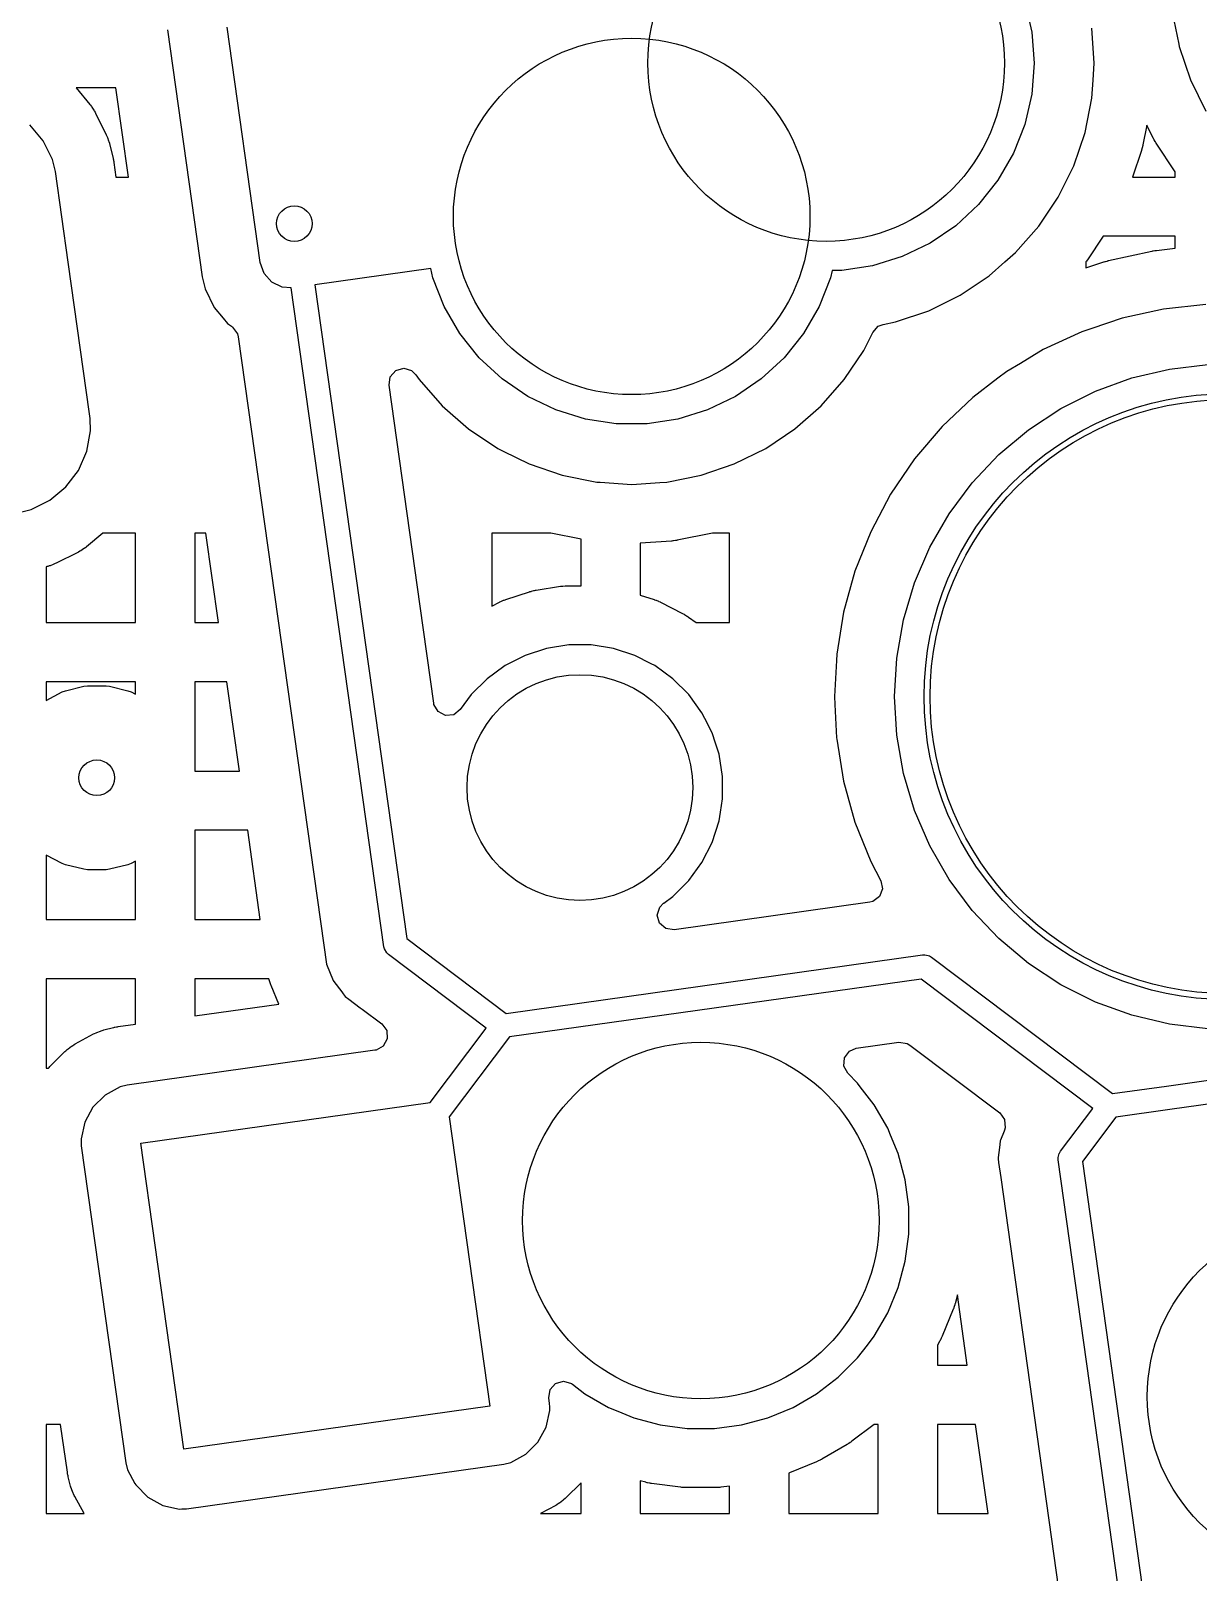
# Model space of a CAD drawing. Extents: x 2.49 to 8.57, y -5.87 to -1.87.
# Drawn here: x 3.377 to 3.764, y -4.045 to -3.535 of the extents above; entities that cross this region are included whole.
import ezdxf

# ---------------------------------------------------------------- set-up
doc = ezdxf.new("R2010")
doc.units = 0
doc.header["$MEASUREMENT"] = 0
doc.layers.add('BLACK', color=7, linetype='CONTINUOUS')

msp = doc.modelspace()

# ---------------------------------------------------------------- linework, layer by layer
at = {"layer": 'BLACK', "linetype": 'CONTINUOUS'}
for p, q in [((3.70647, -3.525), (3.70876, -3.53504)), ((3.75533, -3.52841), (3.75745, -3.53906)), ((3.42238, -3.53424), (3.43388, -3.61611)), ((3.45312, -3.61142), (3.44216, -3.53344)), ((3.72942, -3.54531), (3.72866, -3.53372)), ((3.70876, -3.53504), (3.70953, -3.54531)), ((3.75745, -3.53906), (3.75759, -3.5398)), ((3.75759, -3.5398), (3.75759, -3.5398)), ((3.75759, -3.5398), (3.76133, -3.5508)), ((3.70953, -3.54531), (3.70876, -3.55558)), ((3.72905, -3.55093), (3.72942, -3.54531)), ((3.72942, -3.54531), (3.72942, -3.54531)), ((3.40528, -3.55347), (3.39213, -3.55347)), ((3.39213, -3.55347), (3.3967, -3.55898)), ((3.40944, -3.58307), (3.40528, -3.55347)), ((3.72866, -3.5569), (3.72905, -3.55093)), ((3.76133, -3.5508), (3.76646, -3.56121)), ((3.3967, -3.55898), (3.39688, -3.5592)), ((3.39688, -3.5592), (3.39722, -3.55966)), ((3.39722, -3.55966), (3.39738, -3.5599)), ((3.39738, -3.5599), (3.398, -3.56086)), ((3.70876, -3.55558), (3.70647, -3.56562)), ((3.7264, -3.56829), (3.72866, -3.5569)), ((3.398, -3.56086), (3.39815, -3.5611)), ((3.39815, -3.5611), (3.39843, -3.5616)), ((3.39843, -3.5616), (3.39857, -3.56185)), ((3.39857, -3.56185), (3.40212, -3.56903)), ((3.38125, -3.57105), (3.37684, -3.56574)), ((3.40212, -3.56903), (3.40223, -3.56927)), ((3.40223, -3.56927), (3.40244, -3.56976)), ((3.40244, -3.56976), (3.40254, -3.57001)), ((3.40254, -3.57001), (3.40291, -3.57102)), ((3.70647, -3.56562), (3.7027, -3.5752)), ((3.72266, -3.57929), (3.7264, -3.56829)), ((3.74688, -3.56582), (3.74556, -3.57243)), ((3.74902, -3.57017), (3.74688, -3.56582)), ((3.7491, -3.57031), (3.74902, -3.57017)), ((3.38125, -3.57106), (3.38125, -3.57105)), ((3.38431, -3.57723), (3.38125, -3.57106)), ((3.40291, -3.57102), (3.40299, -3.57127)), ((3.40299, -3.57127), (3.40315, -3.57178)), ((3.40315, -3.57178), (3.40322, -3.57204)), ((3.40322, -3.57204), (3.40438, -3.57675)), ((3.7027, -3.5752), (3.69756, -3.58412)), ((3.74507, -3.57429), (3.74208, -3.58307)), ((3.74511, -3.57414), (3.74507, -3.57429)), ((3.74521, -3.57383), (3.74511, -3.57414)), ((3.74525, -3.57367), (3.74521, -3.57383)), ((3.74542, -3.57305), (3.74525, -3.57367)), ((3.74546, -3.5729), (3.74542, -3.57305)), ((3.74553, -3.57259), (3.74546, -3.5729)), ((3.74556, -3.57243), (3.74553, -3.57259)), ((3.74925, -3.5706), (3.7491, -3.57031)), ((3.74933, -3.57074), (3.74925, -3.5706)), ((3.74965, -3.5713), (3.74933, -3.57074)), ((3.74973, -3.57143), (3.74965, -3.5713)), ((3.7499, -3.57171), (3.74973, -3.57143)), ((3.74998, -3.57184), (3.7499, -3.57171)), ((3.75631, -3.5813), (3.74998, -3.57184)), ((3.38431, -3.57725), (3.38431, -3.57723)), ((3.38528, -3.5812), (3.38431, -3.57725)), ((3.40438, -3.57675), (3.40441, -3.57687)), ((3.40441, -3.57687), (3.40446, -3.57711)), ((3.40446, -3.57711), (3.40449, -3.57724)), ((3.40449, -3.57724), (3.40458, -3.57773)), ((3.40458, -3.57773), (3.4046, -3.57785)), ((3.4046, -3.57785), (3.40465, -3.5781)), ((3.40465, -3.5781), (3.40467, -3.57822)), ((3.40467, -3.57822), (3.40535, -3.58307)), ((3.7208, -3.58307), (3.72266, -3.57929)), ((3.38951, -3.61123), (3.38528, -3.5812)), ((3.40535, -3.58307), (3.40944, -3.58307)), ((3.69756, -3.58412), (3.69113, -3.59217)), ((3.71753, -3.58971), (3.7208, -3.58307)), ((3.74208, -3.58307), (3.75631, -3.58307)), ((3.75631, -3.58307), (3.75631, -3.5813)), ((3.71107, -3.59936), (3.71753, -3.58971)), ((3.69113, -3.59217), (3.68359, -3.59918)), ((3.68359, -3.59918), (3.67508, -3.60498)), ((3.70342, -3.60809), (3.71107, -3.59936)), ((3.67508, -3.60498), (3.6658, -3.60944)), ((3.73244, -3.60268), (3.7272, -3.61052)), ((3.75631, -3.60268), (3.73244, -3.60268)), ((3.75631, -3.60668), (3.75631, -3.60268)), ((3.6658, -3.60944), (3.65596, -3.61248)), ((3.69987, -3.61121), (3.70342, -3.60809)), ((3.72682, -3.61104), (3.7267, -3.61121)), ((3.72692, -3.61091), (3.72682, -3.61104)), ((3.72711, -3.61065), (3.72692, -3.61091)), ((3.7272, -3.61052), (3.72711, -3.61065)), ((3.7328, -3.61114), (3.73306, -3.61107)), ((3.73306, -3.61107), (3.73319, -3.61103)), ((3.73319, -3.61103), (3.7337, -3.61089)), ((3.7337, -3.61089), (3.73383, -3.61085)), ((3.73383, -3.61085), (3.73408, -3.61079)), ((3.73408, -3.61079), (3.73421, -3.61076)), ((3.73421, -3.61076), (3.74849, -3.60762)), ((3.74849, -3.60762), (3.74862, -3.60759)), ((3.74862, -3.60759), (3.74888, -3.60754)), ((3.74888, -3.60754), (3.74901, -3.60752)), ((3.74901, -3.60752), (3.74954, -3.60743)), ((3.74954, -3.60743), (3.74967, -3.60741)), ((3.74967, -3.60741), (3.74993, -3.60737)), ((3.74993, -3.60737), (3.75006, -3.60736)), ((3.75006, -3.60736), (3.75631, -3.60668)), ((3.39657, -3.66151), (3.38951, -3.61123)), ((3.43388, -3.61611), (3.43388, -3.61611)), ((3.43388, -3.61611), (3.43486, -3.62006)), ((3.45439, -3.61504), (3.45312, -3.61142)), ((3.45695, -3.61791), (3.45439, -3.61504)), ((3.50968, -3.61341), (3.47126, -3.61881)), ((3.51037, -3.61642), (3.50968, -3.61341)), ((3.64259, -3.61401), (3.64204, -3.61642)), ((3.64578, -3.61401), (3.64259, -3.61401)), ((3.65596, -3.61248), (3.64578, -3.61401)), ((3.68503, -3.62221), (3.69468, -3.61575)), ((3.69468, -3.61575), (3.69987, -3.61121)), ((3.7267, -3.6132), (3.73268, -3.61118)), ((3.7267, -3.61121), (3.7267, -3.6132)), ((3.73268, -3.61118), (3.7328, -3.61114)), ((3.43486, -3.62006), (3.43792, -3.62625)), ((3.46041, -3.61958), (3.45695, -3.61791)), ((3.46344, -3.61975), (3.46041, -3.61958)), ((3.49413, -3.83811), (3.46344, -3.61975)), ((3.47126, -3.61881), (3.5017, -3.8354)), ((3.51413, -3.626), (3.51037, -3.61642)), ((3.64204, -3.61642), (3.63828, -3.626)), ((3.43792, -3.62625), (3.43792, -3.62625)), ((3.43792, -3.62625), (3.44085, -3.62979)), ((3.51928, -3.63492), (3.51413, -3.626)), ((3.63828, -3.626), (3.63313, -3.63492)), ((3.67461, -3.62734), (3.68503, -3.62221)), ((3.76646, -3.6253), (3.75245, -3.62682)), ((3.44085, -3.62979), (3.44233, -3.63157)), ((3.65948, -3.6319), (3.66361, -3.63108)), ((3.66361, -3.63108), (3.67461, -3.62734)), ((3.73869, -3.62985), (3.72862, -3.63324)), ((3.75245, -3.62682), (3.73869, -3.62985)), ((3.44233, -3.63157), (3.44358, -3.63251)), ((3.44358, -3.63251), (3.44393, -3.63277)), ((3.44393, -3.63277), (3.44557, -3.63498)), ((3.44557, -3.63498), (3.44582, -3.63599)), ((3.44582, -3.63599), (3.47416, -3.83761)), ((3.5257, -3.64297), (3.51928, -3.63492)), ((3.63313, -3.63492), (3.62671, -3.64297)), ((3.6531, -3.6405), (3.65605, -3.63453)), ((3.65605, -3.63453), (3.65791, -3.6325)), ((3.65791, -3.6325), (3.65948, -3.6319)), ((3.72533, -3.63435), (3.71255, -3.64026)), ((3.72862, -3.63324), (3.72533, -3.63435)), ((3.72533, -3.63435), (3.72533, -3.63435)), ((3.72533, -3.63435), (3.72533, -3.63435)), ((3.64665, -3.65016), (3.6531, -3.6405)), ((3.71255, -3.64026), (3.705, -3.6448)), ((3.71255, -3.64026), (3.71255, -3.64026)), ((3.49803, -3.64719), (3.50067, -3.64642)), ((3.50067, -3.64642), (3.5033, -3.6472)), ((3.53325, -3.64997), (3.5257, -3.64297)), ((3.62671, -3.64297), (3.61916, -3.64997)), ((3.705, -3.6448), (3.70047, -3.64753)), ((3.74188, -3.64963), (3.75436, -3.64668)), ((3.75436, -3.64668), (3.76709, -3.64519)), ((3.49582, -3.65198), (3.49622, -3.64926)), ((3.49622, -3.64926), (3.49803, -3.64719)), ((3.5033, -3.6472), (3.50471, -3.64859)), ((3.50471, -3.64859), (3.50576, -3.65016)), ((3.50576, -3.65016), (3.51342, -3.65889)), ((3.54176, -3.65578), (3.53325, -3.64997)), ((3.61916, -3.64997), (3.61065, -3.65578)), ((3.63899, -3.65889), (3.64665, -3.65016)), ((3.69757, -3.64974), (3.68926, -3.65606)), ((3.70047, -3.64753), (3.69757, -3.64974)), ((3.72984, -3.65402), (3.74188, -3.64963)), ((3.50611, -3.72521), (3.49582, -3.65198)), ((3.55103, -3.66024), (3.54176, -3.65578)), ((3.61065, -3.65578), (3.60138, -3.66024)), ((3.68926, -3.65606), (3.67903, -3.66575)), ((3.68926, -3.65606), (3.68926, -3.65606)), ((3.71838, -3.65977), (3.72984, -3.65402)), ((3.39679, -3.66307), (3.39657, -3.66151)), ((3.51342, -3.65889), (3.52215, -3.66655)), ((3.56087, -3.66328), (3.55103, -3.66024)), ((3.60138, -3.66024), (3.59154, -3.66328)), ((3.63026, -3.66655), (3.63899, -3.65889)), ((3.70767, -3.66681), (3.71838, -3.65977)), ((3.39571, -3.67393), (3.39694, -3.66713)), ((3.39694, -3.66713), (3.39679, -3.66307)), ((3.52215, -3.66655), (3.53181, -3.673)), ((3.57106, -3.66481), (3.56087, -3.66328)), ((3.58135, -3.66481), (3.57106, -3.66481)), ((3.59154, -3.66328), (3.58135, -3.66481)), ((3.6206, -3.673), (3.63026, -3.66655)), ((3.67903, -3.66575), (3.6699, -3.67649)), ((3.69785, -3.67505), (3.70767, -3.66681)), ((3.39293, -3.68025), (3.39571, -3.67393)), ((3.53181, -3.673), (3.53181, -3.673)), ((3.53181, -3.673), (3.53368, -3.67393)), ((3.53368, -3.67393), (3.54223, -3.67814)), ((3.61019, -3.67814), (3.6206, -3.673)), ((3.6699, -3.67649), (3.662, -3.68815)), ((3.6699, -3.67649), (3.6699, -3.67649)), ((3.68906, -3.68438), (3.69785, -3.67505)), ((3.38878, -3.68577), (3.39293, -3.68025)), ((3.54223, -3.67814), (3.55322, -3.68188)), ((3.55322, -3.68188), (3.56462, -3.68414)), ((3.5878, -3.68414), (3.59919, -3.68188)), ((3.59919, -3.68188), (3.61019, -3.67814)), ((3.38346, -3.69018), (3.38878, -3.68577)), ((3.56462, -3.68414), (3.56573, -3.68421)), ((3.56573, -3.68421), (3.57621, -3.6849)), ((3.57621, -3.6849), (3.58548, -3.68429)), ((3.57621, -3.6849), (3.57621, -3.6849)), ((3.57621, -3.6849), (3.57621, -3.6849)), ((3.58548, -3.68429), (3.5878, -3.68414)), ((3.6814, -3.69466), (3.68906, -3.68438)), ((3.37727, -3.69324), (3.38346, -3.69018)), ((3.662, -3.68815), (3.6554, -3.7006)), ((3.662, -3.68815), (3.662, -3.68815)), ((3.37332, -3.69422), (3.37727, -3.69324)), ((3.67499, -3.70576), (3.6814, -3.69466)), ((3.401, -3.7011), (3.39553, -3.70564)), ((3.41182, -3.7011), (3.401, -3.7011)), ((3.41182, -3.73071), (3.41182, -3.7011)), ((3.43517, -3.7011), (3.43142, -3.7011)), ((3.43142, -3.7011), (3.43142, -3.73071)), ((3.43934, -3.73071), (3.43517, -3.7011)), ((3.54939, -3.7011), (3.52985, -3.7011)), ((3.52985, -3.7011), (3.52985, -3.72521)), ((3.55945, -3.7031), (3.54939, -3.7011)), ((3.60302, -3.7011), (3.59131, -3.70343)), ((3.60867, -3.7011), (3.60302, -3.7011)), ((3.60867, -3.73071), (3.60867, -3.7011)), ((3.6554, -3.7006), (3.65018, -3.71369)), ((3.6554, -3.7006), (3.6554, -3.7006)), ((3.39267, -3.7075), (3.38549, -3.71105)), ((3.39292, -3.70737), (3.39267, -3.7075)), ((3.39342, -3.70708), (3.39292, -3.70737)), ((3.39366, -3.70693), (3.39342, -3.70708)), ((3.39462, -3.70631), (3.39366, -3.70693)), ((3.39485, -3.70615), (3.39462, -3.70631)), ((3.39531, -3.70581), (3.39485, -3.70615)), ((3.39553, -3.70564), (3.39531, -3.70581)), ((3.55945, -3.70436), (3.55945, -3.7031)), ((3.55945, -3.7185), (3.55945, -3.70436)), ((3.5894, -3.70368), (3.57906, -3.70436)), ((3.57906, -3.70436), (3.57906, -3.72156)), ((3.58956, -3.70367), (3.5894, -3.70368)), ((3.58988, -3.70364), (3.58956, -3.70367)), ((3.59004, -3.70362), (3.58988, -3.70364)), ((3.59067, -3.70354), (3.59004, -3.70362)), ((3.59083, -3.70351), (3.59067, -3.70354)), ((3.59115, -3.70346), (3.59083, -3.70351)), ((3.59131, -3.70343), (3.59115, -3.70346)), ((3.66991, -3.71753), (3.67499, -3.70576)), ((3.38248, -3.71215), (3.38221, -3.71222)), ((3.38221, -3.71222), (3.38221, -3.73071)), ((3.38273, -3.71208), (3.38248, -3.71215)), ((3.38325, -3.71193), (3.38273, -3.71208)), ((3.3835, -3.71184), (3.38325, -3.71193)), ((3.3845, -3.71147), (3.3835, -3.71184)), ((3.38475, -3.71138), (3.3845, -3.71147)), ((3.38525, -3.71116), (3.38475, -3.71138)), ((3.38549, -3.71105), (3.38525, -3.71116)), ((3.65018, -3.71369), (3.64641, -3.72726)), ((3.65018, -3.71369), (3.65018, -3.71369)), ((3.66624, -3.72982), (3.66991, -3.71753)), ((3.53307, -3.72361), (3.53378, -3.72331)), ((3.53378, -3.72331), (3.53396, -3.72324)), ((3.53396, -3.72324), (3.53432, -3.72311)), ((3.53432, -3.72311), (3.53451, -3.72304)), ((3.53451, -3.72304), (3.54231, -3.72051)), ((3.54231, -3.72051), (3.5425, -3.72045)), ((3.5425, -3.72045), (3.54287, -3.72035)), ((3.54287, -3.72035), (3.54305, -3.7203)), ((3.54305, -3.7203), (3.5438, -3.72012)), ((3.5438, -3.72012), (3.54399, -3.72008)), ((3.54399, -3.72008), (3.54437, -3.72)), ((3.54437, -3.72), (3.54456, -3.71997)), ((3.54456, -3.71997), (3.55267, -3.71868)), ((3.55267, -3.71868), (3.55286, -3.71866)), ((3.55286, -3.71866), (3.55324, -3.71861)), ((3.55324, -3.71861), (3.55343, -3.71859)), ((3.55343, -3.71859), (3.5542, -3.71853)), ((3.5542, -3.71853), (3.55439, -3.71852)), ((3.55439, -3.71852), (3.55478, -3.71851)), ((3.55478, -3.71851), (3.55497, -3.7185)), ((3.55497, -3.7185), (3.55945, -3.7185)), ((3.57906, -3.72156), (3.58364, -3.72304)), ((3.58364, -3.72304), (3.58382, -3.72311)), ((3.58382, -3.72311), (3.58418, -3.72324)), ((3.58418, -3.72324), (3.58436, -3.72331)), ((3.58436, -3.72331), (3.58507, -3.72361)), ((3.51063, -3.75736), (3.50611, -3.72521)), ((3.52985, -3.72521), (3.53237, -3.72393)), ((3.53237, -3.72393), (3.53254, -3.72384)), ((3.53254, -3.72384), (3.5329, -3.72368)), ((3.5329, -3.72368), (3.53307, -3.72361)), ((3.58507, -3.72361), (3.58525, -3.72368)), ((3.58525, -3.72368), (3.5856, -3.72384)), ((3.5856, -3.72384), (3.58577, -3.72393)), ((3.58577, -3.72393), (3.59309, -3.72766)), ((3.59309, -3.72766), (3.59326, -3.72775)), ((3.59326, -3.72775), (3.5936, -3.72793)), ((3.5936, -3.72793), (3.59376, -3.72803)), ((3.59376, -3.72803), (3.59442, -3.72843)), ((3.59442, -3.72843), (3.59458, -3.72854)), ((3.59458, -3.72854), (3.5949, -3.72875)), ((3.64641, -3.72726), (3.64413, -3.74117)), ((3.64641, -3.72726), (3.64641, -3.72726)), ((3.38221, -3.73071), (3.41182, -3.73071)), ((3.43142, -3.73071), (3.43934, -3.73071)), ((3.5949, -3.72875), (3.59506, -3.72886)), ((3.59506, -3.72886), (3.5976, -3.73071)), ((3.5976, -3.73071), (3.60867, -3.73071)), ((3.66401, -3.74244), (3.66624, -3.72982)), ((3.55535, -3.73811), (3.54801, -3.73927)), ((3.56279, -3.73811), (3.55535, -3.73811)), ((3.55535, -3.73811), (3.55535, -3.73811)), ((3.57014, -3.73927), (3.56279, -3.73811)), ((3.56279, -3.73811), (3.56279, -3.73811)), ((3.54093, -3.74157), (3.5343, -3.74495)), ((3.54801, -3.73927), (3.54093, -3.74157)), ((3.57722, -3.74157), (3.57014, -3.73927)), ((3.58271, -3.74437), (3.57722, -3.74157)), ((3.64402, -3.74325), (3.64337, -3.75524)), ((3.64413, -3.74117), (3.64402, -3.74325)), ((3.64413, -3.74117), (3.64413, -3.74117)), ((3.64413, -3.74117), (3.64413, -3.74117)), ((3.66326, -3.75524), (3.66401, -3.74244)), ((3.53089, -3.74743), (3.52828, -3.74932)), ((3.5343, -3.74495), (3.53089, -3.74743)), ((3.58384, -3.74495), (3.58271, -3.74437)), ((3.58986, -3.74932), (3.58384, -3.74495)), ((3.41182, -3.75032), (3.38221, -3.75032)), ((3.38221, -3.75032), (3.38221, -3.75651)), ((3.38221, -3.75651), (3.38757, -3.7537)), ((3.38757, -3.7537), (3.38867, -3.75328)), ((3.38867, -3.75328), (3.3947, -3.75179)), ((3.3947, -3.75179), (3.39587, -3.75165)), ((3.39587, -3.75165), (3.40208, -3.75165)), ((3.40208, -3.75165), (3.40325, -3.75179)), ((3.40325, -3.75179), (3.40929, -3.75328)), ((3.40929, -3.75328), (3.41039, -3.7537)), ((3.41039, -3.7537), (3.41182, -3.75445)), ((3.41182, -3.75445), (3.41182, -3.75032)), ((3.44209, -3.75032), (3.43142, -3.75032)), ((3.43142, -3.75032), (3.43142, -3.77992)), ((3.44625, -3.77992), (3.44209, -3.75032)), ((3.52828, -3.74932), (3.52302, -3.75458)), ((3.52828, -3.74932), (3.52828, -3.74932)), ((3.52828, -3.74932), (3.52828, -3.74932)), ((3.59512, -3.75458), (3.58986, -3.74932)), ((3.51071, -3.75779), (3.51063, -3.75736)), ((3.51206, -3.76018), (3.51071, -3.75779)), ((3.52302, -3.75458), (3.51941, -3.75955)), ((3.5995, -3.7606), (3.59512, -3.75458)), ((3.64337, -3.75524), (3.64337, -3.75524)), ((3.64337, -3.75524), (3.64351, -3.75779)), ((3.64351, -3.75779), (3.64411, -3.76894)), ((3.66401, -3.76804), (3.66326, -3.75524)), ((3.51449, -3.76147), (3.51206, -3.76018)), ((3.51723, -3.76123), (3.51449, -3.76147)), ((3.51941, -3.75955), (3.51723, -3.76123)), ((3.60043, -3.76243), (3.5995, -3.7606)), ((3.60287, -3.76723), (3.60043, -3.76243)), ((3.60398, -3.77063), (3.60287, -3.76723)), ((3.60287, -3.76723), (3.60287, -3.76723)), ((3.60287, -3.76723), (3.60287, -3.76723)), ((3.64411, -3.76894), (3.64413, -3.76931)), ((3.64413, -3.76931), (3.64413, -3.76931)), ((3.64413, -3.76931), (3.64641, -3.78321)), ((3.66624, -3.78066), (3.66401, -3.76804)), ((3.60517, -3.77431), (3.60398, -3.77063)), ((3.60634, -3.78165), (3.60517, -3.77431)), ((3.43142, -3.77992), (3.44625, -3.77992)), ((3.60634, -3.78909), (3.60634, -3.78165)), ((3.64641, -3.78321), (3.64641, -3.78321)), ((3.64641, -3.78321), (3.65018, -3.79679)), ((3.66991, -3.79294), (3.66624, -3.78066)), ((3.60563, -3.79357), (3.60634, -3.78909)), ((3.60517, -3.79644), (3.60563, -3.79357)), ((3.67499, -3.80471), (3.66991, -3.79294)), ((3.44901, -3.79953), (3.43142, -3.79953)), ((3.43142, -3.79953), (3.43142, -3.82913)), ((3.45317, -3.82913), (3.44901, -3.79953)), ((3.60287, -3.80352), (3.60517, -3.79644)), ((3.65018, -3.79679), (3.65018, -3.79679)), ((3.65018, -3.79679), (3.6554, -3.80988)), ((3.5995, -3.81015), (3.60287, -3.80352)), ((3.6814, -3.81581), (3.67499, -3.80471)), ((3.38757, -3.81055), (3.38221, -3.80774)), ((3.38221, -3.80774), (3.38221, -3.82913)), ((3.41182, -3.8098), (3.41039, -3.81055)), ((3.41182, -3.82913), (3.41182, -3.8098)), ((3.59512, -3.81616), (3.5995, -3.81015)), ((3.6554, -3.80988), (3.6554, -3.80988)), ((3.6554, -3.80988), (3.65878, -3.81626)), ((3.38867, -3.81097), (3.38757, -3.81055)), ((3.3947, -3.81246), (3.38867, -3.81097)), ((3.39587, -3.8126), (3.3947, -3.81246)), ((3.40208, -3.8126), (3.39587, -3.8126)), ((3.40325, -3.81246), (3.40208, -3.8126)), ((3.40929, -3.81097), (3.40325, -3.81246)), ((3.41039, -3.81055), (3.40929, -3.81097)), ((3.58986, -3.82142), (3.59512, -3.81616)), ((3.65933, -3.81895), (3.65834, -3.82152)), ((3.65878, -3.81626), (3.65933, -3.81895)), ((3.68906, -3.8261), (3.6814, -3.81581)), ((3.5847, -3.82765), (3.58549, -3.82501)), ((3.58549, -3.82501), (3.58672, -3.82371)), ((3.58672, -3.82371), (3.58683, -3.82363)), ((3.58683, -3.82363), (3.58986, -3.82142)), ((3.65514, -3.82338), (3.59026, -3.8325)), ((3.65611, -3.82314), (3.65514, -3.82338)), ((3.65834, -3.82152), (3.65611, -3.82314)), ((3.38221, -3.82913), (3.41182, -3.82913)), ((3.43142, -3.82913), (3.45317, -3.82913)), ((3.58547, -3.83029), (3.5847, -3.82765)), ((3.58754, -3.8321), (3.58547, -3.83029)), ((3.69785, -3.83542), (3.68906, -3.8261)), ((3.5017, -3.8354), (3.53462, -3.86021)), ((3.59026, -3.8325), (3.58754, -3.8321)), ((3.70767, -3.84366), (3.69785, -3.83542)), ((3.47416, -3.83761), (3.47416, -3.83761)), ((3.47416, -3.83761), (3.47505, -3.84394)), ((3.49431, -3.83886), (3.49413, -3.83811)), ((3.49509, -3.84019), (3.49431, -3.83886)), ((3.49566, -3.84071), (3.49509, -3.84019)), ((3.52804, -3.86511), (3.49566, -3.84071)), ((3.53462, -3.86021), (3.67261, -3.84082)), ((3.67261, -3.84082), (3.67338, -3.84079)), ((3.67338, -3.84079), (3.67448, -3.84107)), ((3.47505, -3.84394), (3.47733, -3.84933)), ((3.67448, -3.84107), (3.67487, -3.84117)), ((3.67487, -3.84117), (3.67553, -3.84157)), ((3.67553, -3.84157), (3.73555, -3.8868)), ((3.71838, -3.85071), (3.70767, -3.84366)), ((3.41182, -3.84874), (3.38221, -3.84874)), ((3.38221, -3.84874), (3.38221, -3.87835)), ((3.41182, -3.86102), (3.41182, -3.84874)), ((3.45603, -3.84874), (3.43142, -3.84874)), ((3.43142, -3.84874), (3.43142, -3.86102)), ((3.45633, -3.8498), (3.45603, -3.84874)), ((3.45642, -3.8501), (3.45633, -3.8498)), ((3.45663, -3.85071), (3.45642, -3.8501)), ((3.45675, -3.85101), (3.45663, -3.85071)), ((3.45933, -3.8571), (3.45675, -3.85101)), ((3.47733, -3.84933), (3.47748, -3.84967)), ((3.47748, -3.84967), (3.48016, -3.8531)), ((3.67209, -3.84884), (3.53572, -3.86801)), ((3.72897, -3.8917), (3.67209, -3.84884)), ((3.72984, -3.85646), (3.71838, -3.85071)), ((3.48016, -3.8531), (3.48067, -3.85375)), ((3.48067, -3.85375), (3.48131, -3.85458)), ((3.48131, -3.85458), (3.48246, -3.85544)), ((3.48246, -3.85544), (3.48628, -3.85832)), ((3.41182, -3.86378), (3.41182, -3.86102)), ((3.43142, -3.86102), (3.45933, -3.8571)), ((3.48628, -3.85832), (3.48628, -3.85832)), ((3.48628, -3.85832), (3.48692, -3.8588)), ((3.48692, -3.8588), (3.49341, -3.86369)), ((3.74188, -3.86084), (3.72984, -3.85646)), ((3.75436, -3.8638), (3.74188, -3.86084)), ((3.39904, -3.8665), (3.40018, -3.86606)), ((3.40018, -3.86606), (3.40047, -3.86595)), ((3.40047, -3.86595), (3.40105, -3.86577)), ((3.40105, -3.86577), (3.40135, -3.86568)), ((3.40135, -3.86568), (3.40448, -3.86489)), ((3.40448, -3.86489), (3.40461, -3.86486)), ((3.40461, -3.86486), (3.40487, -3.8648)), ((3.40487, -3.8648), (3.40499, -3.86478)), ((3.40499, -3.86478), (3.40551, -3.86468)), ((3.40551, -3.86468), (3.40564, -3.86465)), ((3.40564, -3.86465), (3.4059, -3.86461)), ((3.4059, -3.86461), (3.40603, -3.86459)), ((3.40603, -3.86459), (3.41182, -3.86378)), ((3.49341, -3.86369), (3.49505, -3.8659)), ((3.49505, -3.8659), (3.49524, -3.86864)), ((3.50948, -3.88975), (3.52804, -3.86511)), ((3.76709, -3.86529), (3.75436, -3.8638)), ((3.38948, -3.87193), (3.39061, -3.87109)), ((3.39061, -3.87109), (3.3909, -3.8709)), ((3.3909, -3.8709), (3.39149, -3.87052)), ((3.39149, -3.87052), (3.39179, -3.87034)), ((3.39179, -3.87034), (3.39793, -3.86702)), ((3.39793, -3.86702), (3.3982, -3.86688)), ((3.3982, -3.86688), (3.39876, -3.86662)), ((3.39876, -3.86662), (3.39904, -3.8665)), ((3.49391, -3.87105), (3.4915, -3.87236)), ((3.49524, -3.86864), (3.49391, -3.87105)), ((3.53572, -3.86801), (3.51577, -3.89449)), ((3.65057, -3.87177), (3.66475, -3.86978)), ((3.66475, -3.86978), (3.66747, -3.87018)), ((3.66747, -3.87018), (3.66837, -3.87071)), ((3.66837, -3.87071), (3.69814, -3.89314)), ((3.38341, -3.87783), (3.38842, -3.87284)), ((3.38842, -3.87284), (3.38868, -3.87261)), ((3.38868, -3.87261), (3.38921, -3.87215)), ((3.38921, -3.87215), (3.38948, -3.87193)), ((3.49115, -3.87243), (3.40902, -3.88397)), ((3.4915, -3.87236), (3.49115, -3.87243)), ((3.64648, -3.87764), (3.64667, -3.8749)), ((3.64667, -3.8749), (3.64832, -3.87269)), ((3.64832, -3.87269), (3.65057, -3.87177)), ((3.75342, -3.88429), (3.81807, -3.8752)), ((3.38221, -3.87835), (3.38294, -3.87835)), ((3.38294, -3.87835), (3.38317, -3.87808)), ((3.38317, -3.87808), (3.38341, -3.87783)), ((3.6478, -3.88005), (3.64648, -3.87764)), ((3.65104, -3.8833), (3.6478, -3.88005)), ((3.40673, -3.88455), (3.40175, -3.88725)), ((3.40902, -3.88397), (3.40673, -3.88455)), ((3.40902, -3.88397), (3.40902, -3.88397)), ((3.65196, -3.8845), (3.65104, -3.8833)), ((3.65104, -3.8833), (3.65104, -3.8833)), ((3.65104, -3.8833), (3.65104, -3.8833)), ((3.65654, -3.89046), (3.65196, -3.8845)), ((3.73555, -3.8868), (3.75342, -3.88429)), ((3.75342, -3.88429), (3.75342, -3.88429)), ((3.81916, -3.883), (3.75452, -3.89209)), ((3.39773, -3.89124), (3.395, -3.8962)), ((3.40175, -3.88725), (3.39773, -3.89124)), ((3.41363, -3.90322), (3.50948, -3.88975)), ((3.66106, -3.89829), (3.65654, -3.89046)), ((3.65654, -3.89046), (3.65654, -3.89046)), ((3.65654, -3.89046), (3.65654, -3.89046)), ((3.71831, -3.90585), (3.72897, -3.8917)), ((3.395, -3.8962), (3.39377, -3.90174)), ((3.395, -3.8962), (3.395, -3.8962)), ((3.51577, -3.89449), (3.52924, -3.99034)), ((3.69814, -3.89314), (3.69978, -3.89535)), ((3.69978, -3.89535), (3.69997, -3.8981)), ((3.73664, -3.8946), (3.72558, -3.90928)), ((3.75452, -3.89209), (3.73664, -3.8946)), ((3.39377, -3.90174), (3.39377, -3.90174)), ((3.39377, -3.90174), (3.39385, -3.9041)), ((3.66199, -3.90055), (3.66106, -3.89829)), ((3.66106, -3.89829), (3.66106, -3.89829)), ((3.66106, -3.89829), (3.66106, -3.89829)), ((3.66451, -3.90663), (3.66199, -3.90055)), ((3.69957, -3.89926), (3.69836, -3.90225)), ((3.69973, -3.89887), (3.69957, -3.89925)), ((3.69957, -3.89925), (3.69957, -3.89926)), ((3.69997, -3.8981), (3.69973, -3.89887)), ((3.39385, -3.9041), (3.39385, -3.9041)), ((3.39385, -3.9041), (3.40862, -4.00919)), ((3.42787, -4.00459), (3.41363, -3.90322)), ((3.66685, -3.91536), (3.66451, -3.90663)), ((3.69807, -3.90465), (3.69767, -3.90793)), ((3.69833, -3.90254), (3.69807, -3.90465)), ((3.69836, -3.90225), (3.69833, -3.90243)), ((3.69833, -3.90243), (3.69833, -3.90254)), ((3.69836, -3.90225), (3.69836, -3.90225)), ((3.69836, -3.90225), (3.69836, -3.90225)), ((3.71752, -3.90799), (3.71786, -3.90667)), ((3.71786, -3.90667), (3.7179, -3.90651)), ((3.7179, -3.90651), (3.71831, -3.90585)), ((3.69767, -3.90793), (3.69761, -3.90842)), ((3.69761, -3.90842), (3.69777, -3.90962)), ((3.69777, -3.90962), (3.69847, -3.91459)), ((3.71755, -3.90876), (3.71752, -3.90799)), ((3.7435, -4.09341), (3.71755, -3.90876)), ((3.72558, -3.90928), (3.7513, -4.09232)), ((3.66803, -3.92432), (3.66685, -3.91536)), ((3.69847, -3.91459), (3.69847, -3.91459)), ((3.69847, -3.91459), (3.69847, -3.91459)), ((3.69847, -3.91459), (3.72175, -4.08024)), ((3.66803, -3.93335), (3.66803, -3.92432)), ((3.66685, -3.94231), (3.66803, -3.93335)), ((3.66451, -3.95104), (3.66685, -3.94231)), ((3.66106, -3.95938), (3.66451, -3.95104)), ((3.68275, -3.95824), (3.67905, -3.96718)), ((3.68281, -3.95809), (3.68275, -3.95824)), ((3.68292, -3.95779), (3.68281, -3.95809)), ((3.68298, -3.95764), (3.68292, -3.95779)), ((3.68318, -3.95703), (3.68298, -3.95764)), ((3.68323, -3.95688), (3.68318, -3.95703)), ((3.68332, -3.95657), (3.68323, -3.95688)), ((3.68337, -3.95642), (3.68332, -3.95657)), ((3.68414, -3.95352), (3.68337, -3.95642)), ((3.68741, -3.97677), (3.68414, -3.95352)), ((3.65654, -3.96721), (3.66106, -3.95938)), ((3.65429, -3.97014), (3.65654, -3.96721)), ((3.67843, -3.96848), (3.67827, -3.96877)), ((3.6785, -3.96834), (3.67843, -3.96848)), ((3.67878, -3.96777), (3.6785, -3.96834)), ((3.67885, -3.96762), (3.67878, -3.96777)), ((3.67898, -3.96733), (3.67885, -3.96762)), ((3.67905, -3.96718), (3.67898, -3.96733)), ((3.65104, -3.97437), (3.65429, -3.97014)), ((3.6782, -3.96891), (3.67749, -3.97014)), ((3.67749, -3.97014), (3.67749, -3.97677)), ((3.67827, -3.96877), (3.6782, -3.96891)), ((3.64465, -3.98076), (3.65104, -3.97437)), ((3.65104, -3.97437), (3.65104, -3.97437)), ((3.65104, -3.97437), (3.65104, -3.97437)), ((3.67749, -3.97677), (3.68741, -3.97677)), ((3.54915, -3.98488), (3.55096, -3.98281)), ((3.55096, -3.98281), (3.5536, -3.98204)), ((3.5536, -3.98204), (3.55624, -3.98282)), ((3.55624, -3.98282), (3.55656, -3.98305)), ((3.55656, -3.98305), (3.56074, -3.98626)), ((3.63748, -3.98626), (3.64465, -3.98076)), ((3.64465, -3.98076), (3.64465, -3.98076)), ((3.64465, -3.98076), (3.64465, -3.98076)), ((3.54875, -3.9876), (3.54915, -3.98488)), ((3.54901, -3.98946), (3.54875, -3.9876)), ((3.56074, -3.98626), (3.56074, -3.98626)), ((3.56074, -3.98626), (3.56074, -3.98626)), ((3.56074, -3.98626), (3.56857, -3.99078)), ((3.62966, -3.99078), (3.63748, -3.98626)), ((3.52924, -3.99034), (3.42787, -4.00459)), ((3.54787, -3.99736), (3.54909, -3.99182)), ((3.54905, -3.99058), (3.54901, -3.98946)), ((3.54908, -3.99162), (3.54905, -3.99058)), ((3.54909, -3.99182), (3.54908, -3.99162)), ((3.56857, -3.99078), (3.56857, -3.99078)), ((3.56857, -3.99078), (3.56857, -3.99078)), ((3.56857, -3.99078), (3.57166, -3.99206)), ((3.57166, -3.99206), (3.57691, -3.99424)), ((3.62131, -3.99424), (3.62966, -3.99078)), ((3.38702, -3.99638), (3.38221, -3.99638)), ((3.38221, -3.99638), (3.38221, -4.02598)), ((3.38924, -4.01218), (3.38702, -3.99638)), ((3.54514, -4.00232), (3.54787, -3.99736)), ((3.57691, -3.99424), (3.58564, -3.99657)), ((3.58564, -3.99657), (3.5946, -3.99775)), ((3.5946, -3.99775), (3.5946, -3.99775)), ((3.5946, -3.99775), (3.60363, -3.99775)), ((3.60363, -3.99775), (3.61259, -3.99657)), ((3.60363, -3.99775), (3.60363, -3.99775)), ((3.61259, -3.99657), (3.62131, -3.99424)), ((3.65651, -3.99638), (3.64917, -4.00201)), ((3.65788, -3.99638), (3.65651, -3.99638)), ((3.65788, -4.02598), (3.65788, -3.99638)), ((3.69017, -3.99638), (3.67749, -3.99638)), ((3.67749, -3.99638), (3.67749, -4.02598)), ((3.69433, -4.02598), (3.69017, -3.99638)), ((3.54112, -4.00631), (3.54514, -4.00232)), ((3.64756, -4.00308), (3.63919, -4.00792)), ((3.6477, -4.003), (3.64756, -4.00308)), ((3.64798, -4.00283), (3.6477, -4.003)), ((3.64811, -4.00274), (3.64798, -4.00283)), ((3.64864, -4.00239), (3.64811, -4.00274)), ((3.64877, -4.00229), (3.64864, -4.00239)), ((3.64904, -4.00211), (3.64877, -4.00229)), ((3.64917, -4.00201), (3.64904, -4.00211)), ((3.40862, -4.00919), (3.40862, -4.00919)), ((3.40862, -4.00919), (3.4092, -4.01148)), ((3.53385, -4.00959), (3.53614, -4.00901)), ((3.53614, -4.00901), (3.54112, -4.00631)), ((3.63746, -4.00877), (3.62852, -4.01247)), ((3.63761, -4.00871), (3.63746, -4.00877)), ((3.6379, -4.00857), (3.63761, -4.00871)), ((3.63804, -4.0085), (3.6379, -4.00857)), ((3.63862, -4.00822), (3.63804, -4.0085)), ((3.63876, -4.00815), (3.63862, -4.00822)), ((3.63905, -4.008), (3.63876, -4.00815)), ((3.63919, -4.00792), (3.63905, -4.008)), ((3.38926, -4.01231), (3.38924, -4.01218)), ((3.38931, -4.01257), (3.38926, -4.01231)), ((3.38933, -4.0127), (3.38931, -4.01257)), ((3.38943, -4.01322), (3.38933, -4.0127)), ((3.38946, -4.01334), (3.38943, -4.01322)), ((3.38951, -4.0136), (3.38946, -4.01334)), ((3.38954, -4.01373), (3.38951, -4.0136)), ((3.39033, -4.01687), (3.38954, -4.01373)), ((3.4092, -4.01148), (3.41162, -4.01595)), ((3.42875, -4.02436), (3.51266, -4.01257)), ((3.51266, -4.01257), (3.53385, -4.00959)), ((3.62837, -4.01253), (3.62827, -4.01257)), ((3.62827, -4.01257), (3.62827, -4.02598)), ((3.62852, -4.01247), (3.62837, -4.01253)), ((3.39042, -4.01716), (3.39033, -4.01687)), ((3.39061, -4.01775), (3.39042, -4.01716)), ((3.39071, -4.01803), (3.39061, -4.01775)), ((3.39115, -4.01917), (3.39071, -4.01803)), ((3.39127, -4.01946), (3.39115, -4.01917)), ((3.39153, -4.02001), (3.39127, -4.01946)), ((3.41162, -4.01595), (3.4119, -4.01647)), ((3.4119, -4.01647), (3.41589, -4.02048)), ((3.55945, -4.01573), (3.55444, -4.02072)), ((3.55945, -4.02598), (3.55945, -4.01573)), ((3.55945, -4.01573), (3.55945, -4.01573)), ((3.58088, -4.01559), (3.57906, -4.01511)), ((3.57906, -4.01511), (3.57906, -4.02598)), ((3.58103, -4.01563), (3.58088, -4.01559)), ((3.58134, -4.01571), (3.58103, -4.01563)), ((3.5815, -4.01574), (3.58134, -4.01571)), ((3.58213, -4.01587), (3.5815, -4.01574)), ((3.58229, -4.01589), (3.58213, -4.01587)), ((3.5826, -4.01595), (3.58229, -4.01589)), ((3.58276, -4.01597), (3.5826, -4.01595)), ((3.59236, -4.01723), (3.58276, -4.01597)), ((3.59251, -4.01725), (3.59236, -4.01723)), ((3.59283, -4.01728), (3.59251, -4.01725)), ((3.59299, -4.0173), (3.59283, -4.01728)), ((3.59363, -4.01734), (3.59299, -4.0173)), ((3.59379, -4.01735), (3.59363, -4.01734)), ((3.59412, -4.01736), (3.59379, -4.01735)), ((3.59428, -4.01736), (3.59412, -4.01736)), ((3.60395, -4.01736), (3.59428, -4.01736)), ((3.60411, -4.01736), (3.60395, -4.01736)), ((3.60443, -4.01735), (3.60411, -4.01736)), ((3.60459, -4.01734), (3.60443, -4.01735)), ((3.60523, -4.0173), (3.60459, -4.01734)), ((3.60539, -4.01728), (3.60523, -4.0173)), ((3.60571, -4.01725), (3.60539, -4.01728)), ((3.60587, -4.01723), (3.60571, -4.01725)), ((3.60867, -4.01686), (3.60587, -4.01723)), ((3.60867, -4.02598), (3.60867, -4.01686)), ((3.39167, -4.02029), (3.39153, -4.02001)), ((3.39476, -4.02598), (3.39167, -4.02029)), ((3.41589, -4.02048), (3.42086, -4.02322)), ((3.42086, -4.02322), (3.42639, -4.02444)), ((3.42639, -4.02444), (3.42713, -4.02441)), ((3.42639, -4.02444), (3.42639, -4.02444)), ((3.42639, -4.02444), (3.42639, -4.02444)), ((3.42713, -4.02441), (3.42875, -4.02436)), ((3.55107, -4.02322), (3.54597, -4.02598)), ((3.55137, -4.02304), (3.55107, -4.02322)), ((3.55197, -4.02266), (3.55137, -4.02304)), ((3.55225, -4.02247), (3.55197, -4.02266)), ((3.55338, -4.02163), (3.55225, -4.02247)), ((3.55365, -4.02141), (3.55338, -4.02163)), ((3.55418, -4.02095), (3.55365, -4.02141)), ((3.55444, -4.02072), (3.55418, -4.02095)), ((3.38221, -4.02598), (3.39476, -4.02598)), ((3.54597, -4.02598), (3.55945, -4.02598)), ((3.57906, -4.02598), (3.60867, -4.02598)), ((3.62827, -4.02598), (3.65788, -4.02598)), ((3.67749, -4.02598), (3.69433, -4.02598))]:
    msp.add_line(p, q, dxfattribs=at)
at = {"layer": 'BLACK'}
for centre, radius in [((3.64063, -3.54531), 0.05906), ((3.57621, -3.59611), 0.05906), ((3.46443, -3.5985), 0.00591), ((3.7735, -3.75524), 0.10039), ((3.7735, -3.75524), 0.09843), ((3.55907, -3.78537), 0.0374), ((3.39898, -3.78213), 0.00591), ((3.59911, -3.92884), 0.05906), ((3.8061, -3.98721), 0.05906)]:
    msp.add_circle(centre, radius, dxfattribs=at)

doc.saveas('drawing.dxf')
